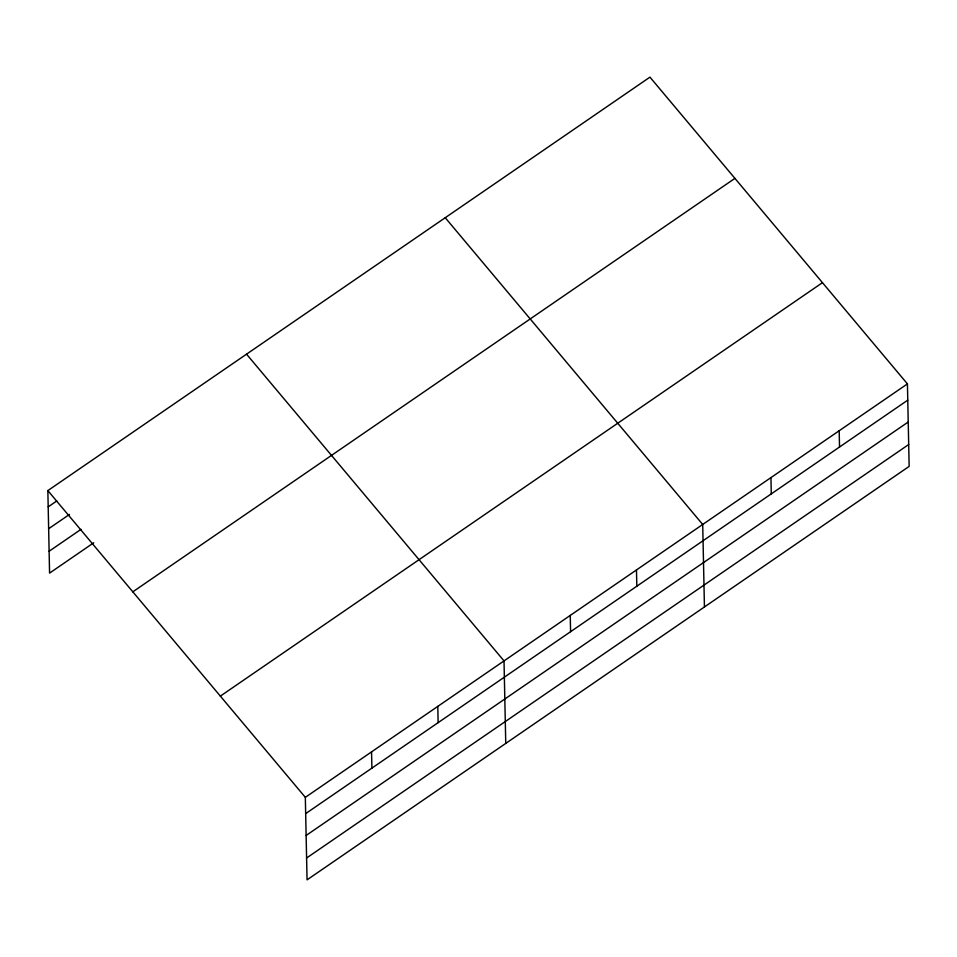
<?xml version="1.0" encoding="UTF-8"?>
<svg xmlns="http://www.w3.org/2000/svg" width="957" height="957" viewBox="0 0 957 957"><rect width="100%" height="100%" fill="white"/><g stroke="black" fill="none" stroke-linecap="round" stroke-linejoin="round"><path stroke-width="1.44" d="M47.85 490.606L649.947 77.146L907.427 383.889L909.15 466.394L307.053 879.854L305.331 797.348L47.85 490.606L49.573 573.111L93.726 542.786M48.185 506.863L56.774 500.966M48.651 528.719L69.502 514.411M49.118 551.244L81.01 529.353M132.82 591.833L734.916 178.373M220.361 696.122L822.458 282.662M305.331 797.348L907.427 383.889M305.666 813.617L907.762 400.158M306.12 835.473L908.217 422.013M306.599 857.998L908.695 444.538M445.232 217.718L702.713 524.472L704.436 606.977M246.535 354.162L504.016 660.904L505.751 743.422M839.181 430.746L839.528 447.015M770.947 477.603L771.282 493.872M636.477 569.953L636.824 586.21M570.252 615.423L570.587 631.692M437.792 706.386L438.127 722.655M371.555 751.867L371.902 768.136"/></g></svg>
